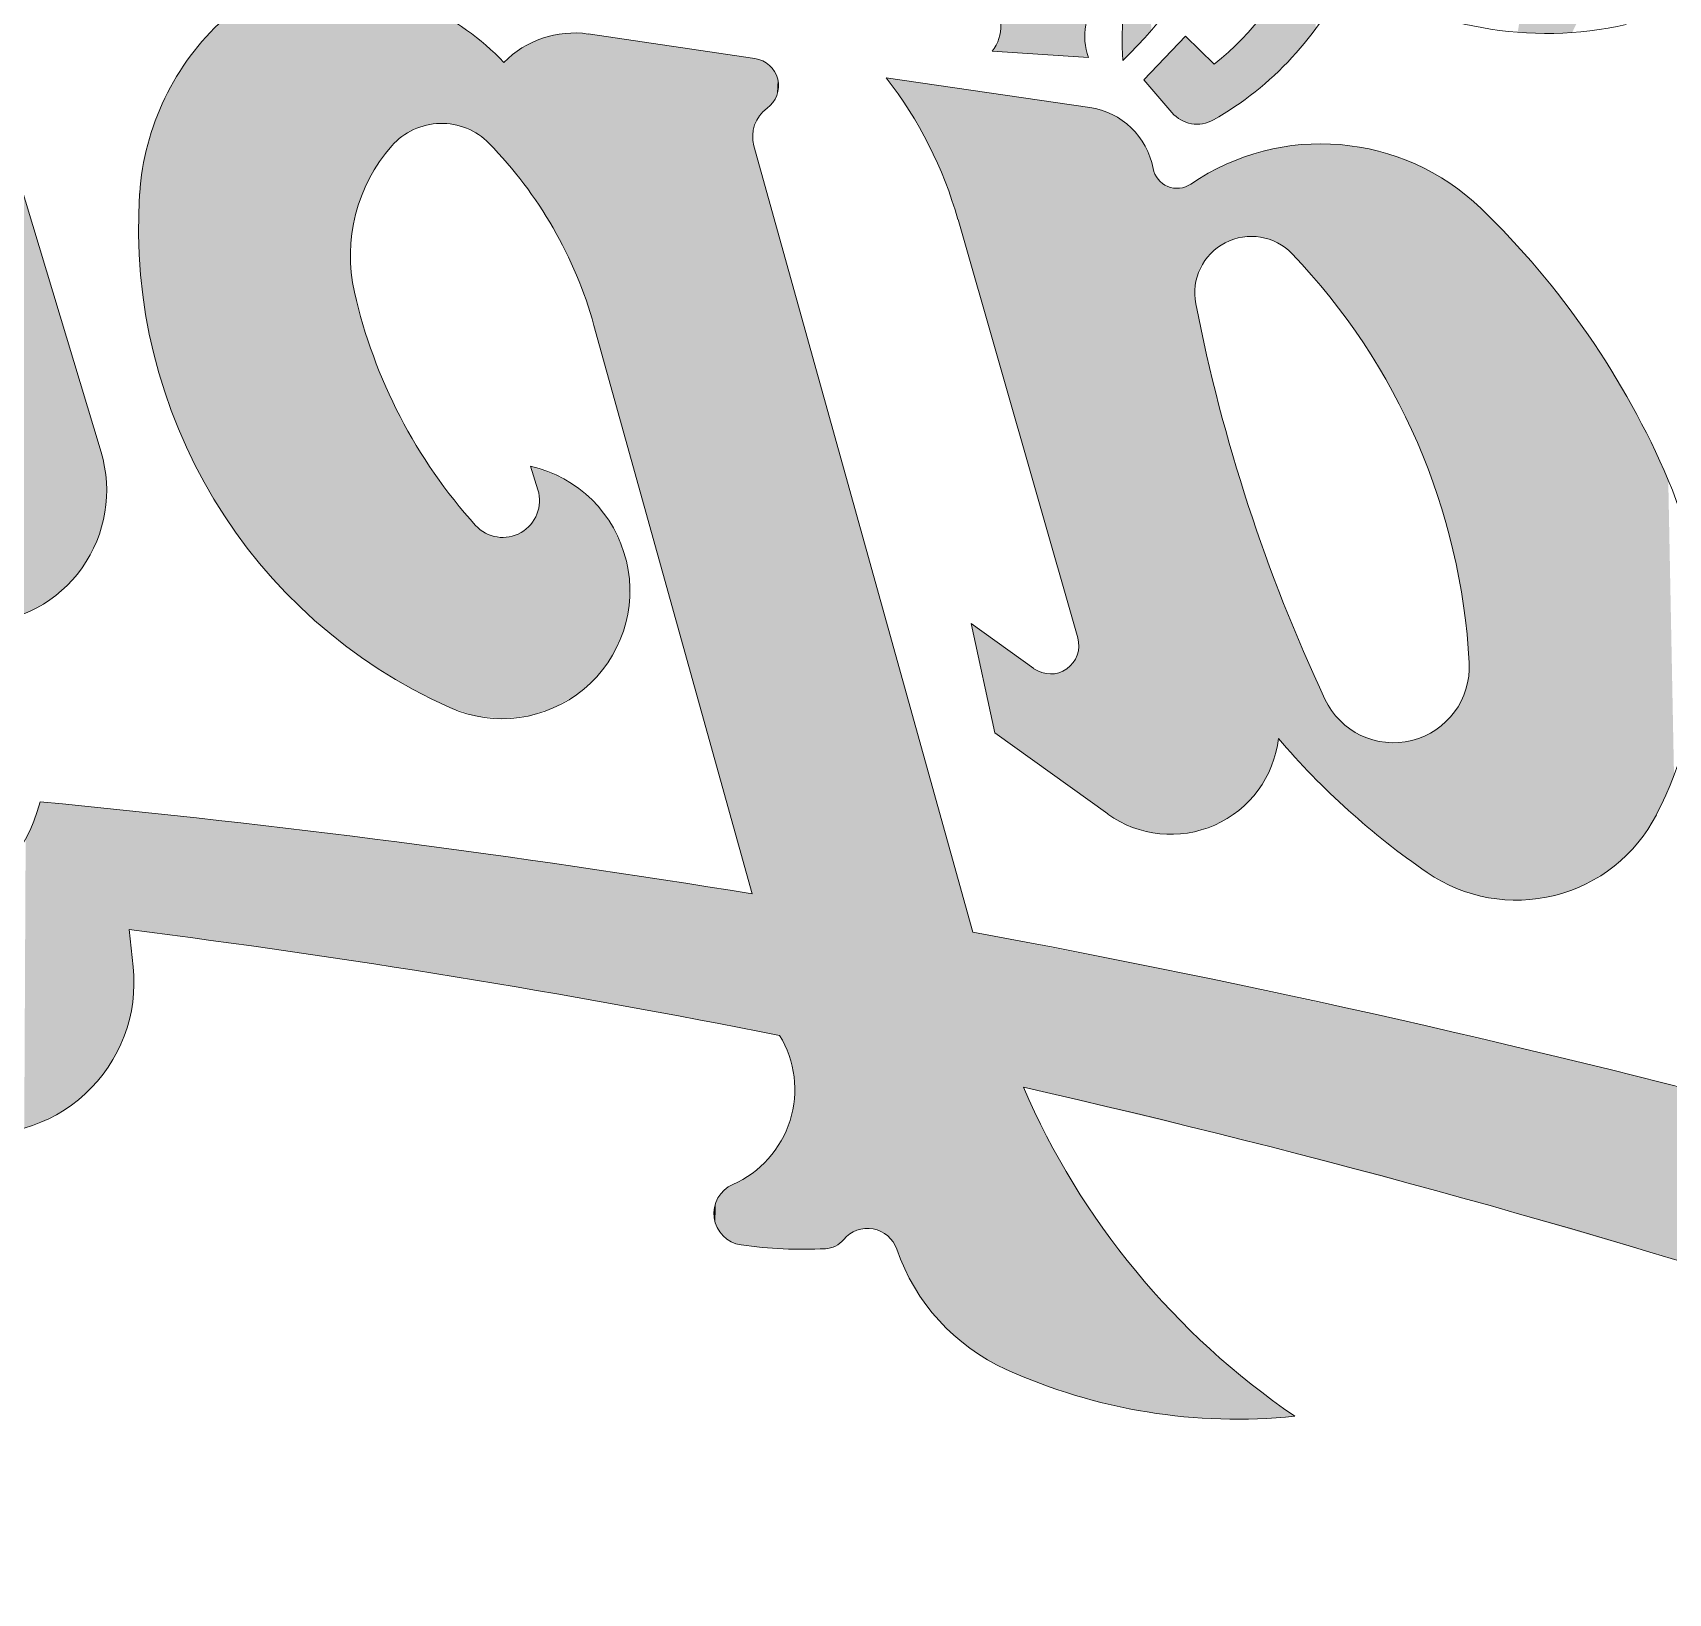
# Model space of a CAD drawing. Extents: x -99 to 297, y 0 to 529.
# Drawn here: x 203.61 to 224.64, y 325.42 to 345.49 of the extents above; entities that cross this region are included whole.
import ezdxf

# ---------------------------------------------------------------- set-up
doc = ezdxf.new("R2010")
doc.units = 0

msp = doc.modelspace()

# ---------------------------------------------------------------- linework, layer by layer
at = {"color": 7, "lineweight": 13, "ltscale": 0.138893}
msp.add_line((202.884, 345.411), (204.488, 340.092), dxfattribs=at)
at = {"color": 7, "lineweight": 13, "ltscale": 0.054152}
msp.add_line((212.895, 345.156), (210.752, 345.47), dxfattribs=at)
at = {"color": 7, "lineweight": 13, "ltscale": 0.019367}
msp.add_line((218.434, 345.441), (217.898, 344.882), dxfattribs=at)
at = {"color": 7, "lineweight": 13, "ltscale": 0.012865}
msp.add_line((218.803, 345.083), (218.434, 345.441), dxfattribs=at)
at = {"color": 7, "lineweight": 13, "ltscale": 0.031052}
msp.add_line((217.186, 345.166), (215.946, 345.247), dxfattribs=at)
at = {"color": 7, "lineweight": 13, "ltscale": 0.066138}
msp.add_line((217.201, 344.524), (214.584, 344.908), dxfattribs=at)
at = {"color": 7, "lineweight": 13, "ltscale": 0.013885}
msp.add_line((217.898, 344.882), (218.258, 344.459), dxfattribs=at)
at = {"color": 7, "lineweight": 13, "ltscale": 0.262447}
msp.add_line((215.698, 333.918), (212.883, 344.032), dxfattribs=at)
at = {"color": 7, "lineweight": 13, "ltscale": 0.139906}
msp.add_line((215.507, 343.085), (217.046, 337.705), dxfattribs=at)
at = {"color": 7, "lineweight": 13, "ltscale": 0.189711}
msp.add_line((212.861, 334.412), (210.826, 341.722), dxfattribs=at)
at = {"color": 7, "lineweight": 13, "ltscale": 0.007979}
msp.add_line((210.105, 339.607), (210.009, 339.912), dxfattribs=at)
at = {"color": 7, "lineweight": 13, "ltscale": 0.024817}
msp.add_line((216.483, 337.308), (215.677, 337.887), dxfattribs=at)
at = {"color": 7, "lineweight": 13, "ltscale": 0.035948}
msp.add_line((215.677, 337.887), (215.979, 336.481), dxfattribs=at)
at = {"color": 7, "lineweight": 13, "ltscale": 0.044703}
msp.add_line((217.432, 335.439), (215.979, 336.481), dxfattribs=at)
at = {"color": 7, "lineweight": 13, "ltscale": 0.012005}
msp.add_line((204.899, 333.474), (204.848, 333.952), dxfattribs=at)
at = {"color": 7, "lineweight": 13}
for centre, radius, start, end in [((229.856, 349.229), 6.204, 179.9318, 219.3018), ((213.46, 349.43), 5.988, 314.0731, 355.4462), ((216.459, 348.027), 3.763, 308.528, 5.8173), ((222.69, 345.4), 5.072, 152.1828, 183.0714), ((216.735, 347.991), 4.169, 299.5511, 335.1527), ((223.068, 350.12), 4.643, 236.6843, 282.8082), ((207.237, 342.795), 3.352, 43.5356, 86.8401), ((215.564, 345.559), 0.493, 320.7525, 131.0767), ((217.909, 345.437), 0.773, 137.3235, 200.5074), ((208.301, 343.2), 3.324, 132.2978, 176.2104), ((210.569, 344.223), 1.26, 81.6552, 135.6861), ((212.843, 344.803), 0.356, 305.8361, 81.6552), ((210.307, 341.597), 5.408, 15.968, 37.7486), ((213.314, 344.152), 0.447, 125.8362, 195.5556), ((217.06, 343.564), 0.971, 10.5386, 81.6552), ((208.867, 343.466), 0.854, 44.361, 138.5211), ((218.582, 344.735), 0.425, 220.4322, 299.5511), ((209.822, 342.621), 2.129, 138.5211, 192.809), ((205.595, 340.266), 5.43, 15.5556, 44.361), ((220.174, 341.093), 2.964, 46.0043, 124.3588), ((218.324, 343.799), 0.314, 190.5386, 304.3588), ((211.72, 342.974), 6.751, 176.2104, 245.9968), ((214.786, 335.512), 10.721, 23.1876, 46.0043), ((219.278, 342.14), 0.727, 43.7519, 191.1025), ((213.849, 336.942), 8.243, 3.0557, 43.7519), ((214.262, 343.63), 6.682, 192.809, 222.0997), ((240.148, 346.235), 21.995, 191.1025, 205.066), ((202.846, 339.597), 1.714, 272.368, 16.7728), ((209.643, 338.309), 1.645, 245.9968, 77.1185), ((219.994, 337.743), 5.054, 332.7274, 23.1876), ((209.654, 339.467), 0.472, 222.0997, 17.371), ((216.696, 337.604), 0.365, 234.3526, 15.968), ((221.107, 337.329), 0.974, 205.066, 3.0557), ((218.244, 336.57), 1.393, 234.3526, 353.3678), ((227.121, 342.806), 9.853, 220.4799, 235.4933), ((201.721, 336.089), 2.043, 230.4462, 346.056), ((190.369, 196.577), 139.657, 80.73204, 84.52091), ((222.687, 336.355), 2.025, 235.4933, 332.7274), ((189.65, 214.105), 120.806, 78.75244, 82.77251), ((190.369, 196.577), 139.657, 61.22752, 79.55056), ((202.968, 333.268), 1.943, 259.1731, 6.0923), ((212.071, 331.896), 1.337, 293.8287, 31.3413), ((189.65, 214.105), 120.806, 55.16315, 77.23269), ((225.388, 335.826), 9.846, 203.3383, 235.6805), ((212.776, 330.301), 0.408, 113.8287, 261.7903), ((214.344, 329.711), 0.398, 18.9371, 140.311), ((213.519, 335.447), 5.607, 261.7903, 272.8848), ((213.784, 330.176), 0.33, 272.8848, 320.311), ((217.212, 330.695), 2.634, 198.9371, 245.6432), ((219.094, 334.853), 7.198, 245.6432, 275.9187)]:
    msp.add_arc(centre, radius, start, end, dxfattribs=at)
at = {"color": 7, "lineweight": 5}
for points in [[(217.186, 345.166), (216.067, 347.304), (216.054, 345.496), (216.057, 345.588)], [(217.186, 345.166), (216.845, 346.099), (216.067, 347.304), (216.826, 346.148)], [(217.815, 345.32), (217.775, 346.653), (217.82, 346.818)], [(217.996, 345.521), (217.815, 345.32), (217.871, 346.981), (217.82, 346.818)], [(217.815, 345.32), (217.702, 346.319), (217.775, 346.653), (217.736, 346.486)], [(219.909, 345.289), (219.928, 346.567), (220.011, 345.414), (220.012, 346.787)], [(220.011, 345.414), (220.012, 346.787), (220.109, 345.543)], [(219.801, 345.167), (219.83, 346.354), (219.909, 345.289), (219.928, 346.567)], [(217.815, 345.32), (217.651, 345.981), (217.702, 346.319), (217.674, 346.15)], [(219.689, 345.05), (219.719, 346.146), (219.801, 345.167), (219.83, 346.354)], [(222.705, 345.491), (222.826, 346.286), (222.938, 345.479), (223.07, 346.128)], [(206.535, 338.65), (206.523, 345.966), (206.608, 346.004)], [(206.879, 338.268), (206.535, 338.65), (206.694, 346.037), (206.608, 346.004)], [(206.879, 338.268), (206.694, 346.037), (206.871, 346.09), (206.782, 346.066)], [(206.879, 338.268), (206.871, 346.09), (206.962, 346.11)], [(207.251, 337.914), (206.879, 338.268), (207.053, 346.125), (206.962, 346.11)], [(207.251, 337.914), (207.053, 346.125), (207.237, 346.143), (207.145, 346.136)], [(207.251, 337.914), (207.237, 346.143), (207.329, 346.144)], [(207.649, 337.588), (207.251, 337.914), (207.422, 346.142), (207.329, 346.144)], [(207.649, 337.588), (207.422, 346.142), (207.693, 342.649), (207.58, 346.129)], [(207.737, 346.109), (207.693, 342.649), (207.58, 346.129)], [(207.737, 346.109), (207.712, 342.9), (207.693, 342.649), (207.699, 342.775)], [(207.737, 346.109), (207.759, 343.148), (207.712, 342.9), (207.732, 343.025)], [(207.893, 346.082), (207.794, 343.269), (207.737, 346.109), (207.759, 343.148)], [(207.893, 346.082), (207.885, 343.504), (207.794, 343.269), (207.836, 343.388)], [(207.941, 343.617), (207.885, 343.504), (208.047, 346.047), (207.893, 346.082)], [(207.941, 343.617), (208.047, 346.047), (208.003, 343.727)], [(208.072, 343.832), (208.003, 343.727), (208.2, 346.005), (208.047, 346.047)], [(208.072, 343.832), (208.2, 346.005), (208.147, 343.934)], [(208.227, 344.031), (208.147, 343.934), (208.35, 345.956), (208.2, 346.005)], [(216.872, 346.054), (216.845, 346.099), (217.169, 345.217), (217.186, 345.166)], [(216.872, 346.054), (217.169, 345.217), (216.905, 346.013)], [(216.905, 346.013), (217.169, 345.217), (216.945, 345.978), (217.155, 345.268)], [(216.945, 345.978), (217.155, 345.268), (216.989, 345.949), (217.146, 345.321)], [(217.815, 345.32), (217.625, 345.128), (217.651, 345.981), (217.635, 345.811)], [(219.573, 344.938), (219.595, 345.947), (219.689, 345.05), (219.719, 346.146)], [(222.938, 345.479), (223.07, 346.128), (223.171, 345.478), (223.319, 345.98)], [(223.171, 345.478), (223.319, 345.98), (223.405, 345.489), (223.574, 345.841)], [(206.222, 339.057), (206.064, 345.659), (206.207, 345.776), (206.134, 345.719)], [(206.222, 339.057), (206.207, 345.776), (206.282, 345.83)], [(206.535, 338.65), (206.222, 339.057), (206.36, 345.879), (206.282, 345.83)], [(206.535, 338.65), (206.36, 345.879), (206.523, 345.966), (206.441, 345.925)], [(208.227, 344.031), (208.35, 345.956), (208.289, 344.093)], [(208.356, 344.149), (208.289, 344.093), (208.498, 345.9), (208.35, 345.956)], [(208.356, 344.149), (208.498, 345.9), (208.429, 344.198)], [(208.506, 344.239), (208.429, 344.198), (208.644, 345.837), (208.498, 345.9)], [(208.506, 344.239), (208.644, 345.837), (208.587, 344.272)], [(208.672, 344.296), (208.587, 344.272), (208.786, 345.768), (208.644, 345.837)], [(208.672, 344.296), (208.786, 345.768), (208.758, 344.312)], [(208.845, 344.319), (208.758, 344.312), (208.924, 345.691), (208.786, 345.768)], [(216.989, 345.949), (217.146, 345.321), (217.037, 345.927), (217.139, 345.373)], [(217.037, 345.927), (217.139, 345.373), (217.088, 345.913), (217.137, 345.427)], [(217.088, 345.913), (217.137, 345.427), (217.14, 345.907)], [(217.137, 345.427), (217.138, 345.48), (217.14, 345.907), (217.143, 345.533)], [(217.624, 345.64), (217.635, 345.811), (217.619, 345.299), (217.625, 345.128)], [(219.452, 344.83), (219.459, 345.755), (219.573, 344.938), (219.595, 345.947)], [(206.222, 339.057), (205.94, 339.486), (206.064, 345.659), (205.949, 345.549)], [(208.845, 344.319), (208.924, 345.691), (208.933, 344.316)], [(209.059, 345.608), (209.02, 344.305), (208.924, 345.691), (208.933, 344.316)], [(209.059, 345.608), (209.19, 345.519), (209.02, 344.305), (209.105, 344.285)], [(217.624, 345.64), (217.619, 345.299), (217.618, 345.47)], [(219.066, 344.536), (219.152, 345.399), (219.199, 344.629), (219.311, 345.572)], [(219.199, 344.629), (219.311, 345.572), (219.327, 344.727), (219.459, 345.755)], [(219.327, 344.727), (219.459, 345.755), (219.452, 344.83)], [(204.488, 340.092), (202.884, 345.411), (203.111, 337.903), (202.917, 337.884)], [(205.691, 339.936), (205.735, 345.313), (205.94, 339.486), (205.839, 345.434)], [(205.94, 339.486), (205.839, 345.434), (205.949, 345.549)], [(209.19, 345.519), (209.188, 344.256), (209.105, 344.285)], [(209.317, 345.424), (209.267, 344.219), (209.19, 345.519), (209.188, 344.256)], [(209.438, 345.323), (209.342, 344.174), (209.317, 345.424), (209.267, 344.219)], [(209.922, 343.546), (209.962, 345.328), (210.023, 343.408), (210.028, 345.361)], [(210.023, 343.408), (210.028, 345.361), (210.12, 343.267)], [(210.028, 345.361), (210.096, 345.391), (210.12, 343.267), (210.165, 345.417)], [(210.12, 343.267), (210.165, 345.417), (210.212, 343.124), (210.236, 345.439)], [(210.212, 343.124), (210.236, 345.439), (210.299, 342.977), (210.309, 345.456)], [(210.299, 342.977), (210.309, 345.456), (210.382, 342.828)], [(210.309, 345.456), (210.382, 345.47), (210.382, 342.828), (210.455, 345.478)], [(210.382, 342.828), (210.455, 345.478), (210.46, 342.677), (210.53, 345.483)], [(210.46, 342.677), (210.53, 345.483), (210.534, 342.523), (210.604, 345.483)], [(210.604, 345.483), (210.602, 342.366), (210.534, 342.523)], [(210.678, 345.479), (210.665, 342.208), (210.604, 345.483), (210.602, 342.366)], [(210.752, 345.47), (210.724, 342.048), (210.678, 345.479), (210.665, 342.208)], [(212.895, 345.156), (210.777, 341.886), (210.752, 345.47), (210.724, 342.048)], [(217.186, 345.166), (216.054, 345.496), (215.997, 345.323), (216.034, 345.407)], [(218.434, 345.441), (218.258, 344.459), (217.898, 344.882)], [(218.434, 345.441), (218.31, 344.408), (218.258, 344.459), (218.283, 344.432)], [(218.434, 345.441), (218.371, 344.366), (218.31, 344.408), (218.34, 344.386)], [(218.434, 345.441), (218.437, 344.335), (218.371, 344.366), (218.403, 344.349)], [(218.803, 345.083), (218.437, 344.335), (218.434, 345.441)], [(218.93, 344.448), (218.983, 345.236), (219.066, 344.536), (219.152, 345.399)], [(205.544, 345.058), (205.636, 345.188), (205.691, 339.936), (205.735, 345.313)], [(209.438, 345.323), (209.412, 344.122), (209.342, 344.174)], [(209.555, 345.216), (209.477, 344.062), (209.438, 345.323), (209.412, 344.122)], [(209.667, 345.104), (209.594, 343.938), (209.555, 345.216), (209.477, 344.062)], [(209.72, 345.155), (209.708, 343.811), (209.667, 345.104), (209.594, 343.938)], [(209.817, 343.68), (209.708, 343.811), (209.777, 345.204), (209.72, 345.155)], [(209.817, 343.68), (209.777, 345.204), (209.922, 343.546), (209.836, 345.249)], [(209.836, 345.249), (209.898, 345.29), (209.922, 343.546), (209.962, 345.328)], [(212.867, 344.166), (210.826, 341.722), (212.895, 345.156), (210.777, 341.886)], [(212.895, 345.156), (212.869, 344.2), (212.867, 344.166)], [(212.895, 345.156), (212.882, 344.267), (212.869, 344.2), (212.874, 344.234)], [(212.895, 345.156), (212.892, 344.3), (212.882, 344.267)], [(212.946, 345.144), (212.904, 344.331), (212.895, 345.156), (212.892, 344.3)], [(212.936, 344.391), (212.919, 344.362), (212.946, 345.144), (212.904, 344.331)], [(212.955, 344.419), (212.936, 344.391), (212.996, 345.125), (212.946, 345.144)], [(217.186, 345.166), (215.997, 345.323), (215.946, 345.247)], [(218.791, 344.365), (218.803, 345.083), (218.93, 344.448), (218.983, 345.236)], [(205.478, 340.403), (205.379, 344.786), (205.544, 345.058), (205.459, 344.924)], [(205.478, 340.403), (205.544, 345.058), (205.691, 339.936)], [(212.955, 344.419), (212.996, 345.125), (212.977, 344.446)], [(213, 344.471), (212.977, 344.446), (213.042, 345.099), (212.996, 345.125)], [(213, 344.471), (213.042, 345.099), (213.025, 344.493)], [(213.025, 344.493), (213.042, 345.099), (213.052, 344.514), (213.083, 345.067)], [(213.052, 344.514), (213.083, 345.067), (213.092, 344.548), (213.119, 345.029)], [(213.092, 344.548), (213.119, 345.029), (213.127, 344.588), (213.15, 344.985)], [(213.127, 344.588), (213.15, 344.985), (213.156, 344.632), (213.173, 344.938)], [(213.156, 344.632), (213.173, 344.938), (213.178, 344.68), (213.189, 344.888)], [(218.803, 345.083), (218.508, 344.316), (218.437, 344.335), (218.472, 344.324)], [(218.803, 345.083), (218.581, 344.31), (218.508, 344.316), (218.544, 344.312)], [(218.803, 345.083), (218.654, 344.316), (218.581, 344.31), (218.617, 344.311)], [(218.803, 345.083), (218.725, 344.335), (218.654, 344.316), (218.69, 344.324)], [(218.803, 345.083), (218.791, 344.365), (218.725, 344.335), (218.759, 344.349)], [(205.478, 340.403), (205.3, 340.885), (205.379, 344.786), (205.307, 344.644)], [(213.178, 344.68), (213.189, 344.888), (213.192, 344.731), (213.198, 344.836)], [(213.192, 344.731), (213.198, 344.836), (213.199, 344.783)], [(217.201, 344.524), (214.584, 344.908), (214.736, 344.701), (214.661, 344.806)], [(205.3, 340.885), (205.241, 344.499), (205.307, 344.644)], [(217.201, 344.524), (214.736, 344.701), (214.878, 344.487), (214.809, 344.595)], [(217.201, 344.524), (214.878, 344.487), (215.011, 344.267), (214.946, 344.378)], [(217.201, 344.524), (215.011, 344.267), (215.132, 344.041), (215.073, 344.155)], [(217.201, 344.524), (215.132, 344.041), (215.243, 343.809), (215.189, 343.925)], [(217.201, 344.524), (215.243, 343.809), (215.342, 343.572), (215.294, 343.691)], [(217.201, 344.524), (215.342, 343.572), (215.43, 343.33), (215.388, 343.452)], [(217.201, 344.524), (215.43, 343.33), (215.507, 343.085), (215.47, 343.208)], [(217.201, 344.524), (215.507, 343.085), (217.058, 337.65), (217.046, 337.705)], [(217.201, 344.524), (217.058, 337.65), (217.432, 335.439), (217.06, 337.593)], [(217.201, 344.524), (217.432, 335.439), (217.275, 344.51)], [(217.275, 344.51), (217.432, 335.439), (217.348, 344.491)], [(205.086, 344.047), (205.131, 344.2), (205.16, 341.38), (205.182, 344.351)], [(205.16, 341.38), (205.182, 344.351), (205.3, 340.885), (205.241, 344.499)], [(217.432, 335.439), (217.419, 344.466), (217.348, 344.491)], [(217.586, 335.343), (217.488, 344.435), (217.432, 335.439), (217.419, 344.466)], [(217.617, 344.359), (217.554, 344.4), (217.586, 335.343), (217.488, 344.435)], [(217.75, 335.268), (217.677, 344.313), (217.586, 335.343), (217.617, 344.359)], [(217.75, 335.268), (217.786, 344.209), (217.677, 344.313), (217.733, 344.263)], [(212.867, 344.132), (212.861, 334.412), (212.867, 344.166), (210.826, 341.722)], [(213.213, 332.592), (212.693, 332.694), (212.867, 344.132), (212.861, 334.412)], [(213.213, 332.592), (212.867, 344.132), (212.875, 344.065), (212.87, 344.098)], [(217.923, 335.216), (217.786, 344.209), (217.75, 335.268)], [(217.923, 335.216), (217.876, 344.089), (217.786, 344.209), (217.833, 344.151)], [(217.923, 335.216), (217.948, 343.957), (217.876, 344.089), (217.915, 344.024)], [(205.058, 341.883), (205.02, 343.736), (205.086, 344.047), (205.05, 343.893)], [(205.058, 341.883), (205.086, 344.047), (205.16, 341.38)], [(213.213, 332.592), (212.875, 344.065), (212.883, 344.032)], [(215.698, 333.918), (213.28, 332.466), (212.883, 344.032), (213.213, 332.592)], [(218.101, 335.185), (217.948, 343.957), (217.923, 335.216)], [(218.101, 335.185), (217.998, 343.815), (217.948, 343.957), (217.976, 343.887)], [(218.942, 343.788), (218.943, 342.785), (219.176, 343.884), (219.051, 342.83)], [(219.051, 342.83), (219.164, 342.858), (219.176, 343.884), (219.281, 342.867)], [(219.176, 343.884), (219.281, 342.867), (219.418, 343.959), (219.397, 342.857)], [(219.418, 343.959), (219.397, 342.857), (219.51, 342.829)], [(219.665, 344.013), (219.418, 343.959), (219.618, 342.783), (219.51, 342.829)], [(219.665, 344.013), (219.618, 342.783), (219.917, 344.045), (219.716, 342.72)], [(219.716, 342.72), (219.803, 342.642), (219.917, 344.045), (220.05, 342.373)], [(219.917, 344.045), (220.05, 342.373), (220.17, 344.056), (220.285, 342.092)], [(220.17, 344.056), (220.285, 342.092), (220.423, 344.046), (220.508, 341.801)], [(220.423, 344.046), (220.508, 341.801), (220.674, 344.014), (220.717, 341.501)], [(220.674, 344.014), (220.717, 341.501), (220.921, 343.961)], [(220.717, 341.501), (220.912, 341.192), (220.921, 343.961), (221.094, 340.874)], [(220.921, 343.961), (221.094, 340.874), (221.164, 343.886), (221.261, 340.549)], [(221.164, 343.886), (221.261, 340.549), (221.398, 343.792), (221.414, 340.216)], [(205.058, 341.883), (204.994, 342.393), (205.02, 343.736), (204.998, 343.578)], [(218.101, 335.185), (218.024, 343.704), (217.998, 343.815), (218.015, 343.741)], [(218.101, 335.185), (218.057, 343.633), (218.024, 343.704), (218.038, 343.667)], [(218.716, 343.673), (218.501, 343.539), (218.581, 342.346), (218.557, 342.232)], [(218.716, 343.673), (218.581, 342.346), (218.682, 342.556), (218.623, 342.455)], [(218.716, 343.673), (218.682, 342.556), (218.942, 343.788), (218.757, 342.646)], [(218.757, 342.646), (218.844, 342.723), (218.942, 343.788), (218.943, 342.785)], [(221.624, 343.677), (221.398, 343.792), (221.552, 339.877), (221.414, 340.216)], [(221.624, 343.677), (221.552, 339.877), (221.84, 343.544), (221.674, 339.533)], [(204.994, 342.393), (204.969, 342.906), (204.998, 343.578), (204.984, 343.42)], [(218.101, 335.185), (218.106, 343.572), (218.057, 343.633), (218.079, 343.601)], [(218.281, 335.178), (218.106, 343.572), (218.101, 335.185)], [(218.281, 335.178), (218.168, 343.526), (218.106, 343.572), (218.135, 343.547)], [(218.281, 335.178), (218.24, 343.496), (218.168, 343.526), (218.203, 343.509)], [(218.281, 335.178), (218.317, 343.485), (218.24, 343.496), (218.278, 343.488)], [(218.461, 335.195), (218.356, 343.486), (218.281, 335.178), (218.317, 343.485)], [(218.461, 335.195), (218.432, 343.504), (218.356, 343.486), (218.394, 343.493)], [(218.432, 343.504), (218.461, 335.195), (218.467, 343.519), (218.637, 335.235)], [(218.467, 343.519), (218.637, 335.235), (218.501, 343.539), (218.552, 342.116)], [(218.501, 343.539), (218.552, 342.116), (218.557, 342.232)], [(221.674, 339.533), (221.782, 339.183), (221.84, 343.544), (221.873, 338.828)], [(221.84, 343.544), (221.873, 338.828), (222.043, 343.393), (221.949, 338.471)], [(221.949, 338.471), (222.009, 338.11), (222.043, 343.393), (222.053, 337.746)], [(222.043, 343.393), (222.053, 337.746), (222.232, 343.225), (222.08, 337.381)], [(222.08, 337.381), (222.119, 334.411), (222.232, 343.225), (222.328, 334.362)], [(222.232, 343.225), (222.328, 334.362), (222.422, 343.037), (222.541, 334.336)], [(222.422, 343.037), (222.541, 334.336), (222.607, 342.845), (222.756, 334.332)], [(222.607, 342.845), (222.756, 334.332), (222.787, 342.648), (222.97, 334.35)], [(207.649, 337.588), (207.693, 342.649), (207.695, 342.523)], [(222.787, 342.648), (222.97, 334.35), (222.962, 342.446)], [(208.07, 337.294), (207.649, 337.588), (207.705, 342.397), (207.695, 342.523)], [(208.07, 337.294), (207.705, 342.397), (207.746, 342.148), (207.722, 342.272)], [(222.962, 342.446), (222.97, 334.35), (223.132, 342.241), (223.181, 334.391)], [(223.132, 342.241), (223.181, 334.391), (223.297, 342.031), (223.386, 334.455)], [(208.07, 337.294), (207.746, 342.148), (207.854, 341.735), (207.797, 341.941)], [(218.637, 335.235), (218.565, 342), (218.552, 342.116)], [(218.637, 335.235), (218.704, 341.344), (218.565, 342), (218.632, 341.671)], [(223.297, 342.031), (223.386, 334.455), (223.457, 341.817), (223.583, 334.539)], [(223.457, 341.817), (223.583, 334.539), (223.611, 341.599), (223.77, 334.645)], [(208.07, 337.294), (207.854, 341.735), (207.988, 341.33), (207.918, 341.532)], [(223.611, 341.599), (223.77, 334.645), (223.76, 341.378)], [(223.76, 341.378), (223.77, 334.645), (223.903, 341.153), (223.945, 334.769)], [(207.988, 341.33), (208.065, 341.131), (208.07, 337.294), (208.148, 340.934)], [(218.807, 335.297), (218.781, 341.018), (218.637, 335.235), (218.704, 341.344)], [(223.903, 341.153), (223.945, 334.769), (224.04, 340.924), (224.106, 334.911)], [(208.07, 337.294), (208.148, 340.934), (208.513, 337.033), (208.237, 340.74)], [(218.807, 335.297), (218.967, 335.381), (218.781, 341.018), (218.863, 340.693)], [(224.04, 340.924), (224.106, 334.911), (224.172, 340.692), (224.251, 335.069)], [(208.513, 337.033), (208.237, 340.74), (208.332, 340.549)], [(208.332, 340.549), (208.434, 340.361), (208.513, 337.033), (208.541, 340.177)], [(218.967, 335.381), (218.95, 340.37), (218.863, 340.693)], [(224.172, 340.692), (224.251, 335.069), (224.298, 340.457), (224.379, 335.242)], [(219.115, 335.484), (219.041, 340.048), (218.967, 335.381), (218.95, 340.37)], [(224.298, 340.457), (224.379, 335.242), (224.418, 340.219), (224.487, 335.427)], [(204.488, 340.092), (203.111, 337.903), (203.487, 338.007), (203.302, 337.944)], [(204.488, 340.092), (203.487, 338.007), (203.829, 338.193), (203.663, 338.09)], [(204.488, 340.092), (203.829, 338.193), (204.121, 338.451), (203.983, 338.314)], [(204.488, 340.092), (204.121, 338.451), (204.347, 338.769), (204.243, 338.603)], [(204.347, 338.769), (204.432, 338.944), (204.488, 340.092), (204.495, 339.129)], [(204.488, 340.092), (204.495, 339.129), (204.533, 339.902), (204.538, 339.319)], [(208.513, 337.033), (208.541, 340.177), (208.974, 336.807), (208.654, 339.996)], [(224.418, 340.219), (224.487, 335.427), (224.532, 339.977), (224.607, 335.678)], [(204.533, 339.902), (204.538, 339.319), (204.557, 339.709), (204.559, 339.513)], [(208.974, 336.807), (208.654, 339.996), (208.773, 339.819)], [(210.333, 339.801), (210.105, 339.607), (210.009, 339.912)], [(219.248, 335.606), (219.138, 339.727), (219.115, 335.484), (219.041, 340.048)], [(224.532, 339.977), (224.607, 335.678), (224.64, 339.734), (224.714, 335.935)], [(208.773, 339.819), (208.898, 339.645), (208.974, 336.807), (209.028, 339.476)], [(210.333, 339.801), (210.126, 339.45), (210.105, 339.607), (210.122, 339.53)], [(210.333, 339.801), (210.306, 336.804), (210.126, 339.45), (210.116, 339.371)], [(210.627, 339.626), (210.603, 336.974), (210.333, 339.801), (210.306, 336.804)], [(219.248, 335.606), (219.24, 339.408), (219.138, 339.727)], [(208.974, 336.807), (209.028, 339.476), (209.299, 336.701), (209.163, 339.311)], [(210.878, 339.394), (210.858, 337.201), (210.627, 339.626), (210.603, 336.974)], [(209.299, 336.701), (209.163, 339.311), (209.304, 339.15)], [(210.306, 336.804), (210.058, 339.222), (210.116, 339.371), (210.093, 339.294)], [(211.076, 339.115), (211.061, 337.477), (210.878, 339.394), (210.858, 337.201)], [(219.365, 335.744), (219.346, 339.09), (219.248, 335.606), (219.24, 339.408)], [(209.639, 336.664), (209.299, 336.701), (209.362, 339.096), (209.304, 339.15)], [(209.639, 336.664), (209.362, 339.096), (209.502, 339.02), (209.429, 339.052)], [(209.98, 336.699), (209.739, 339.002), (209.888, 339.057), (209.816, 339.023)], [(209.98, 336.699), (209.888, 339.057), (210.011, 339.158), (209.954, 339.102)], [(210.306, 336.804), (209.98, 336.699), (210.058, 339.222), (210.011, 339.158)], [(211.212, 338.801), (211.203, 337.789), (211.076, 339.115), (211.061, 337.477)], [(219.462, 335.897), (219.457, 338.774), (219.365, 335.744), (219.346, 339.09)], [(209.639, 336.664), (209.502, 339.02), (209.659, 338.995), (209.58, 339.001)], [(209.98, 336.699), (209.639, 336.664), (209.739, 339.002), (209.659, 338.995)], [(211.28, 338.465), (211.277, 338.123), (211.212, 338.801), (211.203, 337.789)], [(219.573, 338.46), (219.457, 338.774), (219.539, 336.06), (219.462, 335.897)], [(219.573, 338.46), (219.539, 336.06), (219.694, 338.147), (219.594, 336.232)], [(219.594, 336.232), (219.627, 336.41), (219.694, 338.147), (219.733, 336.288)], [(219.694, 338.147), (219.733, 336.288), (219.82, 337.836), (219.84, 336.168)], [(215.979, 336.481), (216.483, 337.308), (215.677, 337.887)], [(219.82, 337.836), (219.84, 336.168), (219.95, 337.528), (219.95, 336.049)], [(217.432, 335.439), (217.06, 337.593), (217.04, 337.483), (217.054, 337.538)], [(217.432, 335.439), (216.986, 337.384), (216.906, 337.306), (216.949, 337.342)], [(217.432, 335.439), (217.04, 337.483), (216.986, 337.384), (217.017, 337.432)], [(219.95, 337.528), (219.95, 336.049), (220.085, 337.221)], [(222.119, 334.411), (222.08, 337.381), (222.041, 337.05), (222.075, 337.214)], [(217.432, 335.439), (216.483, 337.308), (215.979, 336.481)], [(217.432, 335.439), (216.584, 337.258), (216.483, 337.308), (216.532, 337.279)], [(217.432, 335.439), (216.694, 337.24), (216.584, 337.258), (216.638, 337.245)], [(217.432, 335.439), (216.805, 337.257), (216.694, 337.24), (216.75, 337.244)], [(217.432, 335.439), (216.906, 337.306), (216.805, 337.257), (216.857, 337.278)], [(219.95, 336.049), (220.062, 335.933), (220.085, 337.221), (220.175, 335.818)], [(220.085, 337.221), (220.175, 335.818), (220.225, 336.917), (220.291, 335.705)], [(222.119, 334.411), (222.041, 337.05), (221.917, 334.483), (221.979, 336.894)], [(220.225, 336.917), (220.291, 335.705), (220.308, 336.771), (220.408, 335.594)], [(220.308, 336.771), (220.408, 335.594), (220.416, 336.643), (220.527, 335.485)], [(221.78, 336.625), (221.917, 334.483), (221.891, 336.751), (221.979, 336.894)], [(220.416, 336.643), (220.527, 335.485), (220.544, 336.534), (220.648, 335.378)], [(220.544, 336.534), (220.648, 335.378), (220.689, 336.449), (220.77, 335.273)], [(221.503, 336.439), (221.54, 334.687), (221.65, 336.52), (221.723, 334.575)], [(221.65, 336.52), (221.723, 334.575), (221.78, 336.625), (221.917, 334.483)], [(220.689, 336.449), (220.77, 335.273), (220.846, 336.391), (220.894, 335.17)], [(220.846, 336.391), (220.894, 335.17), (221.011, 336.36), (221.02, 335.069)], [(221.011, 336.36), (221.02, 335.069), (221.178, 336.358)], [(221.02, 335.069), (221.148, 334.971), (221.178, 336.358), (221.277, 334.874)], [(221.178, 336.358), (221.277, 334.874), (221.344, 336.384), (221.407, 334.779)], [(221.344, 336.384), (221.407, 334.779), (221.503, 336.439), (221.54, 334.687)], [(203.714, 331.475), (203.626, 335.351), (204.278, 335.54), (203.704, 335.597)], [(203.714, 331.475), (204.278, 335.54), (203.917, 331.574)], [(204.278, 335.54), (204.108, 331.696), (203.917, 331.574)], [(204.852, 335.482), (204.283, 331.839), (204.278, 335.54), (204.108, 331.696)], [(204.578, 332.182), (204.441, 332.002), (204.852, 335.482), (204.283, 331.839)], [(204.852, 335.482), (204.694, 332.377), (204.578, 332.182)], [(204.848, 333.952), (204.786, 332.584), (204.852, 335.482), (204.694, 332.377)], [(204.848, 333.952), (204.852, 335.482), (205.374, 333.884), (205.426, 335.421)], [(203.714, 331.475), (203.5, 331.4), (203.626, 335.351), (203.518, 335.117)], [(205.374, 333.884), (205.426, 335.421), (205.899, 333.814), (206, 335.357)], [(205.899, 333.814), (206, 335.357), (206.424, 333.742), (206.573, 335.291)], [(206.424, 333.742), (206.573, 335.291), (206.948, 333.667), (207.147, 335.223)], [(206.948, 333.667), (207.147, 335.223), (207.472, 333.59), (207.719, 335.153)], [(207.472, 333.59), (207.719, 335.153), (207.996, 333.511), (208.292, 335.08)], [(207.996, 333.511), (208.292, 335.08), (208.52, 333.429), (208.864, 335.004)], [(208.52, 333.429), (208.864, 335.004), (209.043, 333.345), (209.436, 334.927)], [(209.043, 333.345), (209.436, 334.927), (209.565, 333.259), (210.008, 334.847)], [(209.565, 333.259), (210.008, 334.847), (210.088, 333.17), (210.579, 334.765)], [(210.088, 333.17), (210.579, 334.765), (210.61, 333.08), (211.15, 334.68)], [(211.15, 334.68), (211.131, 332.987), (210.61, 333.08)], [(211.721, 334.593), (211.652, 332.891), (211.15, 334.68), (211.131, 332.987)], [(212.291, 334.503), (212.173, 332.794), (211.721, 334.593), (211.652, 332.891)], [(212.861, 334.412), (212.693, 332.694), (212.291, 334.503), (212.173, 332.794)], [(204.899, 333.474), (204.853, 332.8), (204.848, 333.952), (204.786, 332.584)], [(215.698, 333.918), (213.373, 332.198), (213.28, 332.466), (213.334, 332.335)], [(215.698, 333.918), (213.398, 332.058), (213.373, 332.198)], [(213.462, 329.84), (213.408, 331.917), (215.698, 333.918), (213.398, 332.058)], [(215.698, 333.918), (213.597, 329.84), (213.462, 329.84), (213.53, 329.84)], [(215.698, 333.918), (213.733, 329.844), (213.597, 329.84), (213.665, 329.842)], [(215.698, 333.918), (213.818, 329.848), (213.733, 329.844), (213.801, 329.847)], [(215.698, 333.918), (213.852, 329.853), (213.818, 329.848), (213.835, 329.85)], [(215.698, 333.918), (213.885, 329.862), (213.852, 329.853), (213.868, 329.857)], [(215.698, 333.918), (213.916, 329.874), (213.885, 329.862), (213.901, 329.868)], [(215.698, 333.918), (213.947, 329.889), (213.916, 329.874), (213.932, 329.881)], [(215.698, 333.918), (213.976, 329.908), (213.947, 329.889), (213.962, 329.898)], [(215.698, 333.918), (214.002, 329.929), (213.976, 329.908), (213.989, 329.918)], [(215.698, 333.918), (214.027, 329.953), (214.002, 329.929), (214.015, 329.94)], [(215.698, 333.918), (214.074, 330.004), (214.027, 329.953), (214.038, 329.965)], [(215.698, 333.918), (214.16, 330.064), (214.074, 330.004), (214.115, 330.037)], [(215.698, 333.918), (214.259, 330.1), (214.16, 330.064), (214.208, 330.085)], [(215.698, 333.918), (214.364, 330.109), (214.259, 330.1), (214.311, 330.108)], [(215.698, 333.918), (214.467, 330.09), (214.364, 330.109), (214.416, 330.103)], [(215.698, 333.918), (214.562, 330.045), (214.467, 330.09), (214.516, 330.07)], [(215.698, 333.918), (214.641, 329.976), (214.562, 330.045), (214.604, 330.013)], [(215.698, 333.918), (214.7, 329.889), (214.641, 329.976), (214.674, 329.935)], [(215.698, 333.918), (214.767, 329.715), (214.7, 329.889), (214.721, 329.84)], [(215.698, 333.918), (214.88, 329.471), (214.767, 329.715), (214.821, 329.591)], [(215.698, 333.918), (215.016, 329.24), (214.88, 329.471), (214.945, 329.354)], [(215.698, 333.918), (215.176, 329.024), (215.016, 329.24), (215.093, 329.13)], [(215.698, 333.918), (215.356, 328.826), (215.176, 329.024), (215.264, 328.923)], [(215.698, 333.918), (215.556, 328.647), (215.356, 328.826), (215.454, 328.734)], [(215.698, 333.918), (215.773, 328.489), (215.556, 328.647), (215.663, 328.565)], [(216.347, 331.925), (215.887, 328.419), (215.698, 333.918), (215.773, 328.489)], [(216.347, 331.925), (215.698, 333.918), (219.176, 331.248), (218.438, 333.385)], [(204.91, 333.248), (204.895, 333.022), (204.899, 333.474), (204.853, 332.8)], [(219.176, 331.248), (218.438, 333.385), (221.167, 332.796)], [(219.176, 331.248), (221.167, 332.796), (221.987, 330.503), (223.883, 332.154)], [(221.987, 330.503), (223.883, 332.154), (224.779, 329.691), (226.586, 331.457)], [(213.394, 329.841), (213.402, 331.775), (213.462, 329.84), (213.408, 331.917)], [(216.347, 331.925), (216.126, 328.296), (215.887, 328.419), (216.005, 328.354)], [(216.347, 331.925), (216.565, 328.114), (216.126, 328.296), (216.344, 328.201)], [(216.347, 331.925), (216.49, 331.608), (216.565, 328.114), (216.645, 331.297)], [(213.347, 331.496), (213.382, 331.634), (213.394, 329.841), (213.402, 331.775)], [(213.258, 329.846), (213.297, 331.363), (213.326, 329.843), (213.347, 331.496)], [(213.326, 329.843), (213.347, 331.496), (213.394, 329.841)], [(213.19, 329.849), (213.234, 331.236), (213.258, 329.846), (213.297, 331.363)], [(216.565, 328.114), (216.645, 331.297), (216.789, 328.034), (216.81, 330.992)], [(213.055, 329.859), (213.068, 331.006), (213.123, 329.854), (213.157, 331.116)], [(213.123, 329.854), (213.157, 331.116), (213.19, 329.849), (213.234, 331.236)], [(212.853, 329.879), (212.857, 330.815), (212.92, 329.872), (212.968, 330.905)], [(212.92, 329.872), (212.968, 330.905), (212.987, 329.865), (213.068, 331.006)], [(212.987, 329.865), (213.068, 331.006), (213.055, 329.859)], [(216.789, 328.034), (216.81, 330.992), (217.015, 327.962)], [(216.81, 330.992), (216.986, 330.692), (217.015, 327.962), (217.172, 330.399)], [(212.487, 330.013), (212.502, 330.602), (212.537, 329.971), (212.554, 330.642)], [(212.537, 329.971), (212.554, 330.642), (212.593, 329.936), (212.611, 330.674)], [(212.593, 329.936), (212.611, 330.674), (212.654, 329.912), (212.738, 330.738)], [(212.654, 329.912), (212.738, 330.738), (212.718, 329.897)], [(212.785, 329.888), (212.718, 329.897), (212.857, 330.815), (212.738, 330.738)], [(212.785, 329.888), (212.857, 330.815), (212.853, 329.879)], [(212.372, 330.245), (212.375, 330.376), (212.386, 330.181), (212.393, 330.44)], [(212.386, 330.181), (212.393, 330.44), (212.411, 330.12), (212.42, 330.5)], [(212.411, 330.12), (212.42, 330.5), (212.444, 330.064), (212.457, 330.554)], [(212.444, 330.064), (212.457, 330.554), (212.487, 330.013), (212.502, 330.602)], [(212.375, 330.376), (212.372, 330.245), (212.369, 330.311)], [(217.015, 327.962), (217.172, 330.399), (217.244, 327.897), (217.368, 330.113)], [(217.244, 327.897), (217.368, 330.113), (217.475, 327.84), (217.575, 329.833)], [(217.475, 327.84), (217.575, 329.833), (217.707, 327.79), (217.791, 329.561)], [(217.707, 327.79), (217.791, 329.561), (217.941, 327.748), (218.017, 329.297)], [(217.941, 327.748), (218.017, 329.297), (218.176, 327.714), (218.252, 329.041)], [(218.176, 327.714), (218.252, 329.041), (218.412, 327.688), (218.495, 328.794)], [(218.412, 327.688), (218.495, 328.794), (218.649, 327.669), (218.748, 328.555)], [(218.649, 327.669), (218.748, 328.555), (218.887, 327.658), (219.008, 328.326)], [(218.887, 327.658), (219.008, 328.326), (219.125, 327.655), (219.277, 328.105)], [(219.125, 327.655), (219.277, 328.105), (219.362, 327.66), (219.553, 327.894)], [(219.362, 327.66), (219.553, 327.894), (219.6, 327.673), (219.836, 327.694)]]:
    msp.add_solid(points, dxfattribs=at)

doc.saveas('drawing.dxf')
